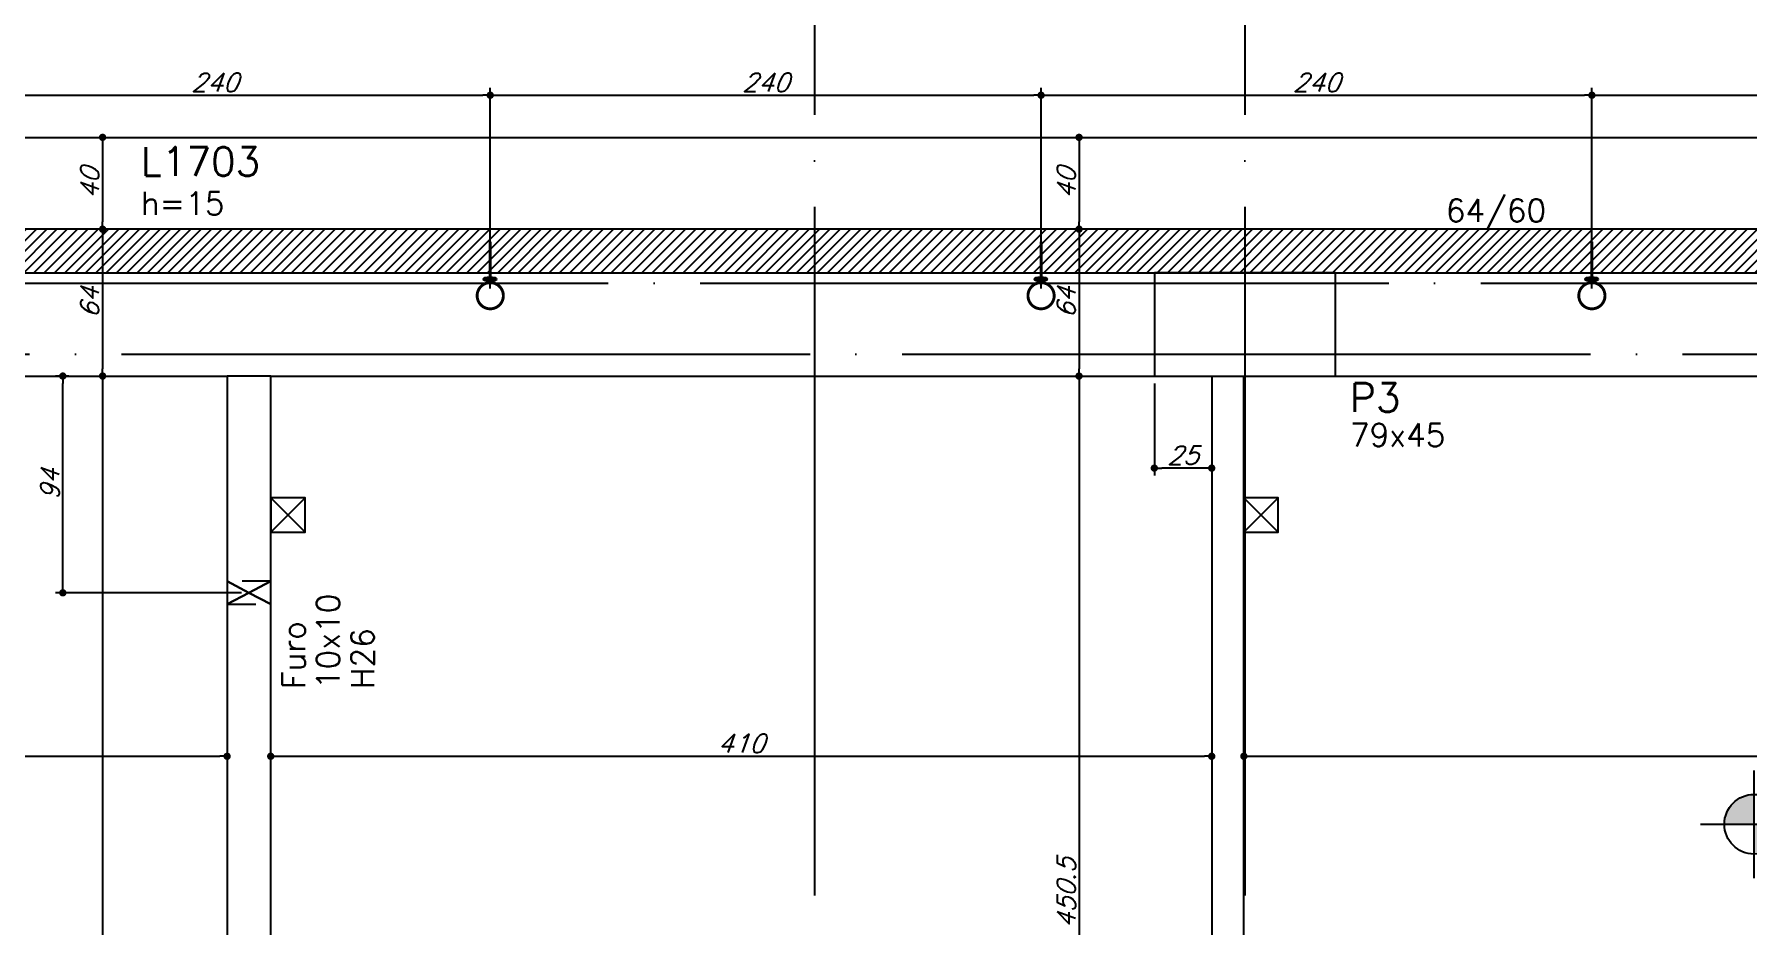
# Model space of a CAD drawing. Header units: millimetres. Extents: x -2368 to 4502, y -2283 to 2217.
# Drawn here: x -145 to 602, y 1095 to 1483 of the extents above; entities that cross this region are included whole.
import ezdxf
from ezdxf.enums import TextEntityAlignment as Align

# ---------------------------------------------------------------- set-up
doc = ezdxf.new("R2010")
doc.units = ezdxf.units.MM
doc.header["$LTSCALE"] = 50
doc.linetypes.add('EIXO', pattern=[6.8, 6, -0.4, 0, -0.4])
doc.linetypes.add('HIDDEN', pattern=[0.375, 0.25, -0.125])
for name, color, linetype in [('F-AUX-RED', 1, 'Continuous'), ('F-COTAS', 106, 'Continuous'), ('F-COTAS ANCORAGEM', 106, 'Continuous'), ('F-COTAS-FUROS VIGA', 50, 'Continuous'), ('F-EIXO', 12, 'EIXO'), ('F-FURO-PAREDE', 2, 'HIDDEN'), ('F-FURO-PAREDE-TEXTOS', 2, 'Continuous'), ('F-GANCHOS', 4, 'Continuous'), ('F-LAJES', 3, 'Continuous'), ('F-LAJES-DIM', 2, 'Continuous'), ('F-LAJES-NOME', 4, 'Continuous'), ('F-NÍVEL-PLANTA', 2, 'Continuous'), ('F-PILARES-DIM', 172, 'Continuous'), ('F-PILARES-M', 170, 'Continuous'), ('F-PILARES-NOME', 170, 'Continuous'), ('F-TEXTO', 6, 'Continuous'), ('F-VIGAS', 3, 'Continuous'), ('F-VIGAS-DIM', 2, 'Continuous'), ('F-VÃO', 1, 'Continuous')]:
    doc.layers.add(name, color=color, linetype=linetype)
doc.styles.add('CP-TEXT-INCL', font='romans.shx', dxfattribs={"oblique": 20})
doc.styles.add('MCP', font='romans.shx')
doc.styles.add('ROMANS', font='romans.shx')
doc.dimstyles.new('CP-COTAS-50', dxfattribs={"dimscale": 0.64, "dimtxt": 12.5, "dimasz": 5, "dimexe": 5, "dimexo": 5, "dimgap": 2.5, "dimtad": 1, "dimdec": 1, "dimdsep": 46, "dimtxsty": 'CP-TEXT-INCL', "dimblk1": 'DOT', "dimblk2": 'DOT', "dimsah": 1, "dimcen": 9, "dimclrd": 256, "dimclre": 256, "dimclrt": 256, "dimadec": 0, "dimazin": 0, "dimtfac": 1, "dimtdec": 1, "dimtmove": 2, "dimatfit": 3, "dimldrblk": 'DOT', "dimfxl": 0, "dimtolj": 1, "dimarcsym": 0})

# ---------------------------------------------------------------- blocks, each defined once
blk = doc.blocks.new('Nível - Planta')
at = {"layer": 'F-NÍVEL-PLANTA'}
h = blk.add_hatch(color=71, dxfattribs=at)
h.paths.add_polyline_path([(0, 0), (0, 0.26, 0.414214), (-0.26, 0)])
h.paths.add_polyline_path([(0.26, 0), (0, 0), (0, -0.26, 0.414214)])
for p, q in [((0, -0.469), (0, 0.469)), ((-0.469, 0), (1.704, 0))]:
    blk.add_line(p, q, dxfattribs=at)
blk.add_circle((0, 0), 0.26, dxfattribs=at)
at = {"layer": 'F-TEXTO', "color": 3, "style": 'MCP'}
blk.add_attdef('NÍVEL', (0.333, 0.102), '', height=0.2, dxfattribs=at)
blk = doc.blocks.new('*U13')
at = {"layer": 'F-EIXO'}
blk.add_line((0, 0), (4857.5, 0), dxfattribs=at)
at = {"layer": 'F-TEXTO', "style": 'ROMANS'}
blk.add_attdef('EIXO', text='', height=17.5, dxfattribs=at).set_placement((-28.21, 0), align=Align.MIDDLE_CENTER)
blk = doc.blocks.new('*U14')
at = {"layer": 'F-EIXO'}
blk.add_line((0, 0), (4945.5, 0), dxfattribs=at)
at = {"layer": 'F-TEXTO', "style": 'ROMANS'}
blk.add_attdef('EIXO', text='', height=17.5, dxfattribs=at).set_placement((-28.21, 0), align=Align.MIDDLE_CENTER)
blk = doc.blocks.new('*U21')
at = {"layer": 'F-EIXO'}
blk.add_line((0, 0), (0, -2728.58), dxfattribs=at)
at = {"layer": 'F-TEXTO', "style": 'ROMANS'}
blk.add_attdef('EIXO', text='', height=17.5, rotation=360, dxfattribs=at).set_placement((0, 28.21), align=Align.MIDDLE_CENTER)
blk = doc.blocks.new('_DOT')
at = {"color": 0, "linetype": 'ByBlock'}
blk.add_line((-0.5, 0), (-1, 0), dxfattribs=at)
at = {"color": 0, "linetype": 'ByBlock', "const_width": 0.5}
blk.add_lwpolyline([(-0.25, 0, 1), (0.25, 0, 1)], format="xyb", close=True, dxfattribs=at)
blk = doc.blocks.new('*D68')
at = {"layer": 'DEFPOINTS', "color": 0, "transparency": 16777216}
for p in [(-309, 1168.34), (-61, 1168.34), (-61, 1168.34)]:
    blk.add_point(p, dxfattribs=at)
at = {"layer": 'F-COTAS', "lineweight": -2, "transparency": 16777216}
blk.add_line((-305.8, 1168.34), (-64.2, 1168.34), dxfattribs=at)
at = {"layer": 'F-COTAS', "lineweight": -2, "transparency": 16777216, "xscale": 3.2, "yscale": 3.2, "zscale": 3.2, "rotation": 180}
blk.add_blockref('_DOT', (-309, 1168.34), dxfattribs=at)
at = {"layer": 'F-COTAS', "lineweight": -2, "transparency": 16777216, "xscale": 3.2, "yscale": 3.2, "zscale": 3.2}
blk.add_blockref('_DOT', (-61, 1168.34), dxfattribs=at)
at = {"layer": 'F-COTAS', "transparency": 16777216, "insert": (-185, 1173.94), "char_height": 8, "attachment_point": 5, "style": 'CP-TEXT-INCL'}
blk.add_mtext('\\A1;248', dxfattribs=at)
blk = doc.blocks.new('*D69')
at = {"layer": 'DEFPOINTS', "color": 0, "transparency": 16777216}
for p in [(-42, 1168.34), (368, 1168.34), (368, 1168.34)]:
    blk.add_point(p, dxfattribs=at)
at = {"layer": 'F-COTAS', "lineweight": -2, "transparency": 16777216}
blk.add_line((-38.8, 1168.34), (364.8, 1168.34), dxfattribs=at)
at = {"layer": 'F-COTAS', "lineweight": -2, "transparency": 16777216, "xscale": 3.2, "yscale": 3.2, "zscale": 3.2, "rotation": 180}
blk.add_blockref('_DOT', (-42, 1168.34), dxfattribs=at)
at = {"layer": 'F-COTAS', "lineweight": -2, "transparency": 16777216, "xscale": 3.2, "yscale": 3.2, "zscale": 3.2}
blk.add_blockref('_DOT', (368, 1168.34), dxfattribs=at)
at = {"layer": 'F-COTAS', "transparency": 16777216, "insert": (163, 1173.94), "char_height": 8, "attachment_point": 5, "style": 'CP-TEXT-INCL'}
blk.add_mtext('\\A1;410', dxfattribs=at)
blk = doc.blocks.new('*D70')
at = {"layer": 'DEFPOINTS', "color": 0, "transparency": 16777216}
for p in [(382, 1168.34), (1109, 1168.34), (1109, 1168.34)]:
    blk.add_point(p, dxfattribs=at)
at = {"layer": 'F-COTAS', "lineweight": -2, "transparency": 16777216}
blk.add_line((385.2, 1168.34), (1105.8, 1168.34), dxfattribs=at)
at = {"layer": 'F-COTAS', "lineweight": -2, "transparency": 16777216, "xscale": 3.2, "yscale": 3.2, "zscale": 3.2, "rotation": 180}
blk.add_blockref('_DOT', (382, 1168.34), dxfattribs=at)
at = {"layer": 'F-COTAS', "lineweight": -2, "transparency": 16777216, "xscale": 3.2, "yscale": 3.2, "zscale": 3.2}
blk.add_blockref('_DOT', (1109, 1168.34), dxfattribs=at)
at = {"layer": 'F-COTAS', "transparency": 16777216, "insert": (745.5, 1173.94), "char_height": 8, "attachment_point": 5, "style": 'CP-TEXT-INCL'}
blk.add_mtext('\\A1;727', dxfattribs=at)
blk = doc.blocks.new('*D82')
at = {"layer": 'DEFPOINTS', "color": 0, "transparency": 16777216}
for p in [(-115.26, 1438), (-115.26, 1398), (-115.26, 1398)]:
    blk.add_point(p, dxfattribs=at)
at = {"layer": 'F-COTAS', "lineweight": -2, "transparency": 16777216}
blk.add_line((-115.26, 1434.8), (-115.26, 1401.2), dxfattribs=at)
at = {"layer": 'F-COTAS', "lineweight": -2, "transparency": 16777216, "xscale": 3.2, "yscale": 3.2, "zscale": 3.2}
for p, rotation in [((-115.26, 1438), 90), ((-115.26, 1398), 270)]:
    blk.add_blockref('_DOT', p, dxfattribs=dict(at, rotation=rotation))
at = {"layer": 'F-COTAS', "transparency": 16777216, "insert": (-120.86, 1418), "char_height": 8, "attachment_point": 5, "rotation": 90, "style": 'CP-TEXT-INCL'}
blk.add_mtext('\\A1;40', dxfattribs=at)
blk = doc.blocks.new('*D83')
at = {"layer": 'DEFPOINTS', "color": 0, "transparency": 16777216}
for p in [(-115.26, 1398), (-115.26, 1334), (-115.26, 1334)]:
    blk.add_point(p, dxfattribs=at)
at = {"layer": 'F-COTAS', "lineweight": -2, "transparency": 16777216}
blk.add_line((-115.26, 1394.8), (-115.26, 1337.2), dxfattribs=at)
at = {"layer": 'F-COTAS', "lineweight": -2, "transparency": 16777216, "xscale": 3.2, "yscale": 3.2, "zscale": 3.2}
for p, rotation in [((-115.26, 1398), 90), ((-115.26, 1334), 270)]:
    blk.add_blockref('_DOT', p, dxfattribs=dict(at, rotation=rotation))
at = {"layer": 'F-COTAS', "transparency": 16777216, "insert": (-120.86, 1366), "char_height": 8, "attachment_point": 5, "rotation": 90, "style": 'CP-TEXT-INCL'}
blk.add_mtext('\\A1;64', dxfattribs=at)
blk = doc.blocks.new('*D84')
at = {"layer": 'DEFPOINTS', "color": 0, "transparency": 16777216}
for p in [(-115.26, 1334), (-115.26, 664.5), (-115.26, 664.5)]:
    blk.add_point(p, dxfattribs=at)
at = {"layer": 'F-COTAS', "lineweight": -2, "transparency": 16777216}
blk.add_line((-115.26, 1330.8), (-115.26, 667.7), dxfattribs=at)
at = {"layer": 'F-COTAS', "lineweight": -2, "transparency": 16777216, "xscale": 3.2, "yscale": 3.2, "zscale": 3.2}
for p, rotation in [((-115.26, 1334), 90), ((-115.26, 664.5), 270)]:
    blk.add_blockref('_DOT', p, dxfattribs=dict(at, rotation=rotation))
at = {"layer": 'F-COTAS', "transparency": 16777216, "insert": (-120.86, 999.25), "char_height": 8, "attachment_point": 5, "rotation": 90, "style": 'CP-TEXT-INCL'}
blk.add_mtext('\\A1;669.5', dxfattribs=at)
blk = doc.blocks.new('*D91')
at = {"layer": 'DEFPOINTS', "color": 0, "transparency": 16777216}
for p in [(310.19, 1438), (310.19, 1398), (310.19, 1398)]:
    blk.add_point(p, dxfattribs=at)
at = {"layer": 'F-COTAS', "lineweight": -2, "transparency": 16777216}
blk.add_line((310.19, 1434.8), (310.19, 1401.2), dxfattribs=at)
at = {"layer": 'F-COTAS', "lineweight": -2, "transparency": 16777216, "xscale": 3.2, "yscale": 3.2, "zscale": 3.2}
for p, rotation in [((310.19, 1438), 90), ((310.19, 1398), 270)]:
    blk.add_blockref('_DOT', p, dxfattribs=dict(at, rotation=rotation))
at = {"layer": 'F-COTAS', "transparency": 16777216, "insert": (304.59, 1418), "char_height": 8, "attachment_point": 5, "rotation": 90, "style": 'CP-TEXT-INCL'}
blk.add_mtext('\\A1;40', dxfattribs=at)
blk = doc.blocks.new('*D92')
at = {"layer": 'DEFPOINTS', "color": 0, "transparency": 16777216}
for p in [(310.19, 1398), (310.19, 1334), (310.19, 1334)]:
    blk.add_point(p, dxfattribs=at)
at = {"layer": 'F-COTAS', "lineweight": -2, "transparency": 16777216}
blk.add_line((310.19, 1394.8), (310.19, 1337.2), dxfattribs=at)
at = {"layer": 'F-COTAS', "lineweight": -2, "transparency": 16777216, "xscale": 3.2, "yscale": 3.2, "zscale": 3.2}
for p, rotation in [((310.19, 1398), 90), ((310.19, 1334), 270)]:
    blk.add_blockref('_DOT', p, dxfattribs=dict(at, rotation=rotation))
at = {"layer": 'F-COTAS', "transparency": 16777216, "insert": (304.59, 1366), "char_height": 8, "attachment_point": 5, "rotation": 90, "style": 'CP-TEXT-INCL'}
blk.add_mtext('\\A1;64', dxfattribs=at)
blk = doc.blocks.new('*D93')
at = {"layer": 'DEFPOINTS', "color": 0, "transparency": 16777216}
for p in [(310.19, 1334), (310.19, 883.5), (310.19, 883.5)]:
    blk.add_point(p, dxfattribs=at)
at = {"layer": 'F-COTAS', "lineweight": -2, "transparency": 16777216}
blk.add_line((310.19, 1330.8), (310.19, 886.7), dxfattribs=at)
at = {"layer": 'F-COTAS', "lineweight": -2, "transparency": 16777216, "xscale": 3.2, "yscale": 3.2, "zscale": 3.2}
for p, rotation in [((310.19, 1334), 90), ((310.19, 883.5), 270)]:
    blk.add_blockref('_DOT', p, dxfattribs=dict(at, rotation=rotation))
at = {"layer": 'F-COTAS', "transparency": 16777216, "insert": (304.59, 1108.75), "char_height": 8, "attachment_point": 5, "rotation": 90, "style": 'CP-TEXT-INCL'}
blk.add_mtext('\\A1;450.5', dxfattribs=at)
blk = doc.blocks.new('*D148')
at = {"layer": 'DEFPOINTS', "color": 0, "transparency": 16777216}
for p in [(343, 1334), (368, 1315.48), (343, 1293.88)]:
    blk.add_point(p, dxfattribs=at)
at = {"layer": 'F-COTAS', "lineweight": -2, "transparency": 16777216}
for p, q in [((343, 1330.8), (343, 1290.68)), ((368, 1312.28), (368, 1290.68)), ((364.8, 1293.88), (346.2, 1293.88))]:
    blk.add_line(p, q, dxfattribs=at)
at = {"layer": 'F-COTAS', "lineweight": -2, "transparency": 16777216, "xscale": 3.2, "yscale": 3.2, "zscale": 3.2, "rotation": 180}
blk.add_blockref('_DOT', (343, 1293.88), dxfattribs=at)
at = {"layer": 'F-COTAS', "lineweight": -2, "transparency": 16777216, "xscale": 3.2, "yscale": 3.2, "zscale": 3.2}
blk.add_blockref('_DOT', (368, 1293.88), dxfattribs=at)
at = {"layer": 'F-COTAS', "transparency": 16777216, "insert": (355.5, 1299.48), "char_height": 8, "attachment_point": 5, "style": 'CP-TEXT-INCL'}
blk.add_mtext('\\A1;25', dxfattribs=at)
blk = doc.blocks.new('*D192')
at = {"layer": 'DEFPOINTS', "color": 0, "transparency": 16777216}
for p in [(2835, 1741.136394), (2835, 1624.5), (-1200, 1438)]:
    blk.add_point(p, dxfattribs=at)
at = {"layer": 'F-COTAS', "lineweight": -2, "transparency": 16777216}
for p, q in [((-1200, 1441.2), (-1200, 1744.336394)), ((-1196.8, 1741.136394), (2831.8, 1741.136394)), ((2835, 1627.7), (2835, 1744.336394))]:
    blk.add_line(p, q, dxfattribs=at)
at = {"layer": 'F-COTAS', "lineweight": -2, "transparency": 16777216, "xscale": 3.2, "yscale": 3.2, "zscale": 3.2, "rotation": 180}
blk.add_blockref('_DOT', (-1200, 1741.136394), dxfattribs=at)
at = {"layer": 'F-COTAS', "lineweight": -2, "transparency": 16777216, "xscale": 3.2, "yscale": 3.2, "zscale": 3.2}
blk.add_blockref('_DOT', (2835, 1741.136394), dxfattribs=at)
at = {"layer": 'F-COTAS', "transparency": 16777216, "insert": (817.5, 1746.736394), "char_height": 8, "attachment_point": 5, "style": 'CP-TEXT-INCL'}
blk.add_mtext('\\A1;4035', dxfattribs=at)
blk = doc.blocks.new('*U254')
at = {"layer": 'F-EIXO'}
blk.add_line((0, 0), (0, -2479.78), dxfattribs=at)
at = {"layer": 'F-TEXTO', "style": 'ROMANS'}
blk.add_attdef('EIXO', text='', height=17.5, rotation=360, dxfattribs=at).set_placement((0, 28.21), align=Align.MIDDLE_CENTER)
blk = doc.blocks.new('*U366')
at = {"layer": 'F-VÃO'}
for p, q in [((0, 0), (15, 15)), ((0, 15), (15, 0))]:
    blk.add_line(p, q, dxfattribs=at)
at = {"layer": 'F-VÃO', "color": 3}
blk.add_lwpolyline([(0, 0), (15, 0), (15, 15), (0, 15)], close=True, dxfattribs=at)
blk = doc.blocks.new('*D427')
at = {"layer": 'DEFPOINTS', "color": 0, "linetype": 'Continuous', "transparency": 16777216}
for p in [(-132.59, 1334), (-126.83, 1334), (-51.5, 1239.57)]:
    blk.add_point(p, dxfattribs=at)
at = {"layer": 'F-COTAS-FUROS VIGA', "linetype": 'Continuous', "lineweight": -2, "transparency": 16777216}
for p, q in [((-130.03, 1334), (-135.79, 1334)), ((-132.59, 1242.77), (-132.59, 1330.8)), ((-54.7, 1239.57), (-135.79, 1239.57))]:
    blk.add_line(p, q, dxfattribs=at)
at = {"layer": 'F-COTAS-FUROS VIGA', "linetype": 'Continuous', "lineweight": -2, "transparency": 16777216, "xscale": 3.2, "yscale": 3.2, "zscale": 3.2}
for p, rotation in [((-132.59, 1334), 90), ((-132.59, 1239.57), 270)]:
    blk.add_blockref('_DOT', p, dxfattribs=dict(at, rotation=rotation))
at = {"layer": 'F-COTAS-FUROS VIGA', "linetype": 'Continuous', "transparency": 16777216, "insert": (-138.19, 1286.79), "char_height": 8, "attachment_point": 5, "rotation": 90, "style": 'CP-TEXT-INCL'}
blk.add_mtext('\\A1;94', dxfattribs=at)
blk = doc.blocks.new('PB-ANC_VISTA')
at = {"layer": 'F-GANCHOS'}
h = blk.add_hatch(color=256, dxfattribs=at)
edge = h.paths.add_edge_path()
edge.add_ellipse((0, 0.0049), major_axis=(-0.0142, 0), ratio=0.343552, start_angle=152.7965, end_angle=253.9579, ccw=False)
edge.add_spline(control_points=[(0.0126, 0.0027), (0.0118, 0.0035), (0.0109, 0.0039), (0.0094, 0.0046), (0.0089, 0.0048), (0.0084, 0.0049)], knot_values=[3.709013, 3.709013, 3.709013, 3.709013, 3.826962, 3.826962, 3.975536, 3.975536, 3.975536, 3.975536], degree=3, periodic=0)
edge.add_spline(control_points=[(0.0084, 0.0049), (0.0083, 0.005), (0.0082, 0.005), (0.0075, 0.0052), (0.0068, 0.0054), (0.0054, 0.0056), (0.0046, 0.0057), (0.0025, 0.006), (0.001, 0.006), (-0.0019, 0.006), (-0.0033, 0.0059), (-0.006, 0.0055), (-0.0072, 0.0053), (-0.0083, 0.005), (-0.0084, 0.0049), (-0.0084, 0.0049)], knot_values=[3.975536, 3.975536, 3.975536, 3.975536, 4.020815, 4.020815, 4.214669, 4.214669, 4.408523, 4.408523, 4.746248, 4.746248, 5.083972, 5.083972, 5.421697, 5.421697, 5.450325, 5.450325, 5.450325, 5.450325], degree=3, periodic=0)
edge.add_spline(control_points=[(-0.0084, 0.0049), (-0.009, 0.0047), (-0.0094, 0.0046), (-0.0101, 0.0043), (-0.0109, 0.004), (-0.0119, 0.0031), (-0.0123, 0.0028), (-0.0125, 0.0026)], knot_values=[5.450325, 5.450325, 5.450325, 5.450325, 5.63804, 5.63804, 5.767465, 5.767465, 5.83324, 5.83324, 5.83324, 5.83324], degree=3, periodic=0)
edge.add_ellipse((0, 0.0049), major_axis=(-0.0142, 0), ratio=0.343552, start_angle=286.0421, end_angle=388.2135, ccw=False)
edge.add_arc((0, 0.0406), 0.0312, 262.7795, 270)
edge.add_arc((0, 0.0406), 0.0312, 270, 277.2205)
edge = h.paths.add_edge_path()
edge.add_spline(control_points=[(-0.0084, 0.0049), (-0.0081, 0.0048), (-0.0077, 0.0047), (-0.0062, 0.0044), (-0.0049, 0.0042), (-0.0022, 0.0039), (-0.0008, 0.0039), (0.0023, 0.0039), (0.0039, 0.004), (0.0065, 0.0044), (0.0076, 0.0047), (0.0084, 0.0049)], knot_values=[0.872578, 0.872578, 0.872578, 0.872578, 0.983497, 0.983497, 1.300773, 1.300773, 1.618048, 1.618048, 1.991026, 1.991026, 2.268927, 2.268927, 2.268927, 2.268927], degree=3, periodic=0)
edge.add_spline(control_points=[(0.0084, 0.0049), (0.0089, 0.0048), (0.0094, 0.0046), (0.0109, 0.0039), (0.0118, 0.0035), (0.0126, 0.0027)], knot_values=[3.709013, 3.709013, 3.709013, 3.709013, 3.857587, 3.857587, 3.975536, 3.975536, 3.975536, 3.975536], degree=3, periodic=0)
edge.add_ellipse((0, 0.0049), major_axis=(-0.0142, 0), ratio=0.343552, start_angle=28.2135, end_angle=152.7965, ccw=False)
edge.add_spline(control_points=[(-0.0125, 0.0026), (-0.0123, 0.0028), (-0.0119, 0.0031), (-0.0109, 0.004), (-0.0101, 0.0043), (-0.0094, 0.0046), (-0.009, 0.0047), (-0.0084, 0.0049)], knot_values=[5.450325, 5.450325, 5.450325, 5.450325, 5.5161, 5.5161, 5.645525, 5.645525, 5.83324, 5.83324, 5.83324, 5.83324], degree=3, periodic=0)
blk.add_line((0.0031, 0.0093), (-0.0031, 0.0093), dxfattribs=at)
at = {"layer": 'F-GANCHOS', "const_width": 0.00625}
blk.add_lwpolyline([(-0.0005, 0.0121, -1), (-0.0005, 0.0683, -1)], format="xyb", close=True, dxfattribs=at)
blk.add_lwpolyline([(-0.0005, -0.0757), (-0.0005, 0.0098)], dxfattribs=at)
at = {"layer": 'F-GANCHOS'}
blk.add_ellipse((0, 0.0049), major_axis=(-0.0142, 0), ratio=0.343552, dxfattribs=at)
for points, knots in [([(0.0126, 0.0027), (0.0118, 0.0035), (0.0109, 0.0039), (0.0091, 0.0047), (0.0086, 0.0049), (0.0075, 0.0052), (0.0068, 0.0054), (0.0054, 0.0056), (0.0046, 0.0057), (0.0025, 0.006), (0.001, 0.006), (-0.0019, 0.006), (-0.0033, 0.0059), (-0.006, 0.0055), (-0.0072, 0.0053), (-0.0088, 0.0048), (-0.0094, 0.0046), (-0.0101, 0.0043), (-0.0109, 0.004), (-0.0119, 0.0031), (-0.0123, 0.0028), (-0.0125, 0.0026)], [3.709013, 3.709013, 3.709013, 3.709013, 3.826962, 3.826962, 4.020815, 4.020815, 4.214669, 4.214669, 4.408523, 4.408523, 4.746248, 4.746248, 5.083972, 5.083972, 5.421697, 5.421697, 5.63804, 5.63804, 5.767465, 5.767465, 5.83324, 5.83324, 5.83324, 5.83324]), ([(-0.0084, 0.0049), (-0.0081, 0.0048), (-0.0077, 0.0047), (-0.0062, 0.0044), (-0.0049, 0.0042), (-0.0022, 0.0039), (-0.0008, 0.0039), (0.0023, 0.0039), (0.0039, 0.004), (0.0065, 0.0044), (0.0076, 0.0047), (0.0084, 0.0049)], [0.872578, 0.872578, 0.872578, 0.872578, 0.983497, 0.983497, 1.300773, 1.300773, 1.618048, 1.618048, 1.991026, 1.991026, 2.268927, 2.268927, 2.268927, 2.268927])]:
    blk.add_open_spline(points, degree=3, knots=knots, dxfattribs=at)
blk = doc.blocks.new('*U463')
at = {"layer": 'F-GANCHOS', "xscale": 203.1746031736276, "yscale": 203.1746031736276, "zscale": 203.1746031736276}
blk.add_blockref('PB-ANC_VISTA', (6.25, 78.8), dxfattribs=at)
blk = doc.blocks.new('*D520')
at = {"layer": 'DEFPOINTS', "color": 0, "transparency": 16777216}
for p in [(53.65, 1456.34), (-186.35, 1369), (53.65, 1369)]:
    blk.add_point(p, dxfattribs=at)
at = {"layer": 'F-COTAS ANCORAGEM', "lineweight": -2, "transparency": 16777216}
for p, q in [((-186.35, 1372.2), (-186.35, 1459.54)), ((-183.15, 1456.34), (50.45, 1456.34)), ((53.65, 1372.2), (53.65, 1459.54))]:
    blk.add_line(p, q, dxfattribs=at)
at = {"layer": 'F-COTAS ANCORAGEM', "lineweight": -2, "transparency": 16777216, "xscale": 3.2, "yscale": 3.2, "zscale": 3.2, "rotation": 180}
blk.add_blockref('_DOT', (-186.35, 1456.34), dxfattribs=at)
at = {"layer": 'F-COTAS ANCORAGEM', "lineweight": -2, "transparency": 16777216, "xscale": 3.2, "yscale": 3.2, "zscale": 3.2}
blk.add_blockref('_DOT', (53.65, 1456.34), dxfattribs=at)
at = {"layer": 'F-COTAS ANCORAGEM', "transparency": 16777216, "insert": (-66.35, 1461.94), "char_height": 8, "attachment_point": 5, "style": 'CP-TEXT-INCL'}
blk.add_mtext('\\A1;240', dxfattribs=at)
blk = doc.blocks.new('*D521')
at = {"layer": 'DEFPOINTS', "color": 0, "transparency": 16777216}
for p in [(293.65, 1456.34), (53.65, 1369), (293.65, 1369)]:
    blk.add_point(p, dxfattribs=at)
at = {"layer": 'F-COTAS ANCORAGEM', "lineweight": -2, "transparency": 16777216}
for p, q in [((53.65, 1372.2), (53.65, 1459.54)), ((56.85, 1456.34), (290.45, 1456.34)), ((293.65, 1372.2), (293.65, 1459.54))]:
    blk.add_line(p, q, dxfattribs=at)
at = {"layer": 'F-COTAS ANCORAGEM', "lineweight": -2, "transparency": 16777216, "xscale": 3.2, "yscale": 3.2, "zscale": 3.2, "rotation": 180}
blk.add_blockref('_DOT', (53.65, 1456.34), dxfattribs=at)
at = {"layer": 'F-COTAS ANCORAGEM', "lineweight": -2, "transparency": 16777216, "xscale": 3.2, "yscale": 3.2, "zscale": 3.2}
blk.add_blockref('_DOT', (293.65, 1456.34), dxfattribs=at)
at = {"layer": 'F-COTAS ANCORAGEM', "transparency": 16777216, "insert": (173.65, 1461.94), "char_height": 8, "attachment_point": 5, "style": 'CP-TEXT-INCL'}
blk.add_mtext('\\A1;240', dxfattribs=at)
blk = doc.blocks.new('*D522')
at = {"layer": 'DEFPOINTS', "color": 0, "transparency": 16777216}
for p in [(533.65, 1456.34), (293.65, 1369), (533.65, 1369)]:
    blk.add_point(p, dxfattribs=at)
at = {"layer": 'F-COTAS ANCORAGEM', "lineweight": -2, "transparency": 16777216}
for p, q in [((293.65, 1372.2), (293.65, 1459.54)), ((296.85, 1456.34), (530.45, 1456.34)), ((533.65, 1372.2), (533.65, 1459.54))]:
    blk.add_line(p, q, dxfattribs=at)
at = {"layer": 'F-COTAS ANCORAGEM', "lineweight": -2, "transparency": 16777216, "xscale": 3.2, "yscale": 3.2, "zscale": 3.2, "rotation": 180}
blk.add_blockref('_DOT', (293.65, 1456.34), dxfattribs=at)
at = {"layer": 'F-COTAS ANCORAGEM', "lineweight": -2, "transparency": 16777216, "xscale": 3.2, "yscale": 3.2, "zscale": 3.2}
blk.add_blockref('_DOT', (533.65, 1456.34), dxfattribs=at)
at = {"layer": 'F-COTAS ANCORAGEM', "transparency": 16777216, "insert": (413.65, 1461.94), "char_height": 8, "attachment_point": 5, "style": 'CP-TEXT-INCL'}
blk.add_mtext('\\A1;240', dxfattribs=at)
blk = doc.blocks.new('*D523')
at = {"layer": 'DEFPOINTS', "color": 0, "transparency": 16777216}
for p in [(773.65, 1456.34), (533.65, 1369), (773.65, 1369)]:
    blk.add_point(p, dxfattribs=at)
at = {"layer": 'F-COTAS ANCORAGEM', "lineweight": -2, "transparency": 16777216}
for p, q in [((533.65, 1372.2), (533.65, 1459.54)), ((536.85, 1456.34), (770.45, 1456.34)), ((773.65, 1372.2), (773.65, 1459.54))]:
    blk.add_line(p, q, dxfattribs=at)
at = {"layer": 'F-COTAS ANCORAGEM', "lineweight": -2, "transparency": 16777216, "xscale": 3.2, "yscale": 3.2, "zscale": 3.2, "rotation": 180}
blk.add_blockref('_DOT', (533.65, 1456.34), dxfattribs=at)
at = {"layer": 'F-COTAS ANCORAGEM', "lineweight": -2, "transparency": 16777216, "xscale": 3.2, "yscale": 3.2, "zscale": 3.2}
blk.add_blockref('_DOT', (773.65, 1456.34), dxfattribs=at)
at = {"layer": 'F-COTAS ANCORAGEM', "transparency": 16777216, "insert": (653.65, 1461.94), "char_height": 8, "attachment_point": 5, "style": 'CP-TEXT-INCL'}
blk.add_mtext('\\A1;240', dxfattribs=at)

msp = doc.modelspace()

# ---------------------------------------------------------------- hatches: boundary and pattern name
at = {"layer": 'F-AUX-RED'}
h = msp.add_hatch(dxfattribs=at)
h.set_pattern_fill('ANSI31', color=256)
h.set_pattern_definition([(45, (0, -5000), (-2.245064, 2.245064), [])])
h.paths.add_polyline_path([(1128, 1398), (-1160, 1398), (-1160, 1379), (1109, 1379), (1109, 1291), (1128, 1291)])

# ---------------------------------------------------------------- linework, layer by layer
at = {"layer": 'F-AUX-RED', "color": 2}
for p, q in [((1128, 1398), (-1160, 1398)), ((-1160, 1379), (1109, 1379))]:
    msp.add_line(p, q, dxfattribs=at)
at = {"layer": 'F-FURO-PAREDE'}
msp.add_lwpolyline([(-51.5, 1239.572), (-42, 1234.572), (-42, 1244.572), (-51.5, 1239.572), (-42, 1244.572), (-61, 1244.572), (-51.5, 1239.572), (-61, 1244.572), (-61, 1234.572), (-51.5, 1239.572), (-61, 1234.572), (-42, 1234.572), (-51.5, 1239.572)], dxfattribs=at)
at = {"layer": 'F-LAJES', "linetype": 'Continuous'}
msp.add_line((-1200, 1438), (1081, 1438), dxfattribs=at)
at = {"layer": 'F-PILARES-M', "linetype": 'Continuous'}
msp.add_lwpolyline([(343, 1334), (422, 1334), (422, 1379), (343, 1379), (343, 1334)], dxfattribs=at)
at = {"layer": 'F-VIGAS'}
for points in [[(-51.5, 1398), (-318.5, 1398)], [(382.5, 1398), (-51.5, 1398)], [(1066, 1398), (382.5, 1398)], [(-279, 1334), (-61, 1334)], [(-61, 1334), (-61, 883.5)], [(-42, 1334), (-61, 1334)], [(-42, 1334), (343, 1334)], [(-42, 883.5), (-42, 1334)], [(368, 1334), (368, 883.5)], [(382, 883.5), (382, 1334)], [(422, 1334), (1109, 1334)]]:
    msp.add_lwpolyline(points, dxfattribs=at)

# ---------------------------------------------------------------- block references
at = {"layer": 'F-COTAS', "rotation": 180}
for p in [(59.794, 1455.966), (299.794, 1455.966), (539.794, 1455.966)]:
    msp.add_blockref('*U463', p, dxfattribs=at)
at = {"layer": 'F-EIXO', "linetype": 'Continuous'}
for name, p in [('*U21', (195, 1747.82)), ('*U254', (382.5, 1747.82)), ('*U14', (-1895.471, 1374.5)), ('*U13', (-1807.517, 1343.5))]:
    msp.add_blockref(name, p, dxfattribs=at)
at = {"layer": 'F-NÍVEL-PLANTA', "linetype": 'Continuous', "xscale": 50, "yscale": 50, "zscale": 50}
msp.add_blockref('Nível - Planta', (604.368, 1138.735), dxfattribs=at).add_auto_attribs({'NÍVEL': '844.04m'})
at = {"layer": 'F-VÃO'}
for p in [(-42, 1266), (382, 1266)]:
    msp.add_blockref('*U366', p, dxfattribs=at)

# ---------------------------------------------------------------- texts
at = {"layer": 'F-FURO-PAREDE-TEXTOS', "linetype": 'Continuous', "style": 'MCP'}
for s, p in [('10x10', (-12, 1197.61)), ('Furo', (-27, 1197.61)), ('H26', (3, 1197.61))]:
    msp.add_text(s, height=10, rotation=90, dxfattribs=at).set_placement(p)
at = {"layer": 'F-LAJES-DIM', "linetype": 'Continuous', "style": 'MCP'}
msp.add_text('h=15', height=10, dxfattribs=at).set_placement((-98.549, 1404.235))
at = {"layer": 'F-LAJES-NOME', "linetype": 'Continuous', "style": 'MCP'}
msp.add_text('L1703', height=12.5, dxfattribs=at).set_placement((-98.549, 1421.235))
at = {"layer": 'F-PILARES-DIM', "linetype": 'Continuous', "style": 'MCP'}
msp.add_text('79x45', height=10, dxfattribs=at).set_placement((428.25, 1303.375))
at = {"layer": 'F-PILARES-NOME', "linetype": 'Continuous', "style": 'MCP'}
msp.add_text('P3', height=12.5, dxfattribs=at).set_placement((428.25, 1318.375))
at = {"layer": 'F-VIGAS-DIM', "linetype": 'Continuous', "style": 'MCP'}
msp.add_text('64/60', height=10, dxfattribs=at).set_placement((470, 1401.125))

# ---------------------------------------------------------------- dimensions: what is measured, and where the dimension line sits
at = {"layer": 'F-COTAS'}
for base, p1, p2, picture, middle in [((2835, 1741.136), (-1200, 1438), (2835, 1624.5), '*D192', (817.5, 1746.736)), ((343, 1293.875), (368, 1315.477), (343, 1334), '*D148', (355.5, 1299.475))]:
    dim = msp.add_linear_dim(base=base, p1=p1, p2=p2, dimstyle='CP-COTAS-50', dxfattribs=at)
    dim.commit()
    dim.dimension.update_dxf_attribs({"geometry": picture, "text_midpoint": middle})
for p1, p2, picture, middle in [((-115.259, 1438), (-115.259, 1398), '*D82', (-120.859, 1418)), ((310.19, 1438), (310.19, 1398), '*D91', (304.59, 1418))]:
    dim = msp.add_aligned_dim(p1=p1, p2=p2, distance=0, dimstyle='CP-COTAS-50', dxfattribs=at)
    dim.commit()
    dim.dimension.update_dxf_attribs({"geometry": picture, "text_midpoint": middle})
for base, p1, p2, angle, picture, middle in [((-115.259, 1334), (-115.259, 1398), (-115.259, 1334), 90, '*D83', (-120.859, 1366)), ((310.19, 1334), (310.19, 1398), (310.19, 1334), 90, '*D92', (304.59, 1366)), ((-115.259, 664.5), (-115.259, 1334), (-115.259, 664.5), 90, '*D84', (-120.859, 999.25)), ((310.19, 883.5), (310.19, 1334), (310.19, 883.5), 90, '*D93', (304.59, 1108.75)), ((-61, 1168.336), (-309, 1168.336), (-61, 1168.336), 180, '*D68', (-185, 1173.936)), ((368, 1168.336), (-42, 1168.336), (368, 1168.336), 180, '*D69', (163, 1173.936)), ((1109, 1168.336), (382, 1168.336), (1109, 1168.336), 180, '*D70', (745.5, 1173.936))]:
    dim = msp.add_linear_dim(base=base, p1=p1, p2=p2, angle=angle, dimstyle='CP-COTAS-50', dxfattribs=at)
    dim.commit()
    dim.dimension.update_dxf_attribs({"geometry": picture, "text_midpoint": middle})
at = {"layer": 'F-COTAS ANCORAGEM'}
for base, p1, p2, picture, middle in [((53.648, 1456.342), (-186.352, 1369), (53.648, 1369), '*D520', (-66.352, 1461.942)), ((293.648, 1456.342), (53.648, 1369), (293.648, 1369), '*D521', (173.648, 1461.942)), ((533.648, 1456.342), (293.648, 1369), (533.648, 1369), '*D522', (413.648, 1461.942)), ((773.648, 1456.342), (533.648, 1369), (773.648, 1369), '*D523', (653.648, 1461.942))]:
    dim = msp.add_linear_dim(base=base, p1=p1, p2=p2, dimstyle='CP-COTAS-50', override={"dimdec": 0, "dimfxl": 7.5}, dxfattribs=at)
    dim.commit()
    dim.dimension.update_dxf_attribs({"geometry": picture, "text_midpoint": middle})
at = {"layer": 'F-COTAS-FUROS VIGA', "linetype": 'Continuous'}
dim = msp.add_linear_dim(base=(-132.587, 1334), p1=(-51.5, 1239.572), p2=(-126.83, 1334), angle=90, dimstyle='CP-COTAS-50', override={"dimdec": 0, "dimfxl": 7.5}, dxfattribs=at)
dim.commit()
dim.dimension.update_dxf_attribs({"geometry": '*D427', "text_midpoint": (-138.187, 1286.786)})

doc.saveas('drawing.dxf')
